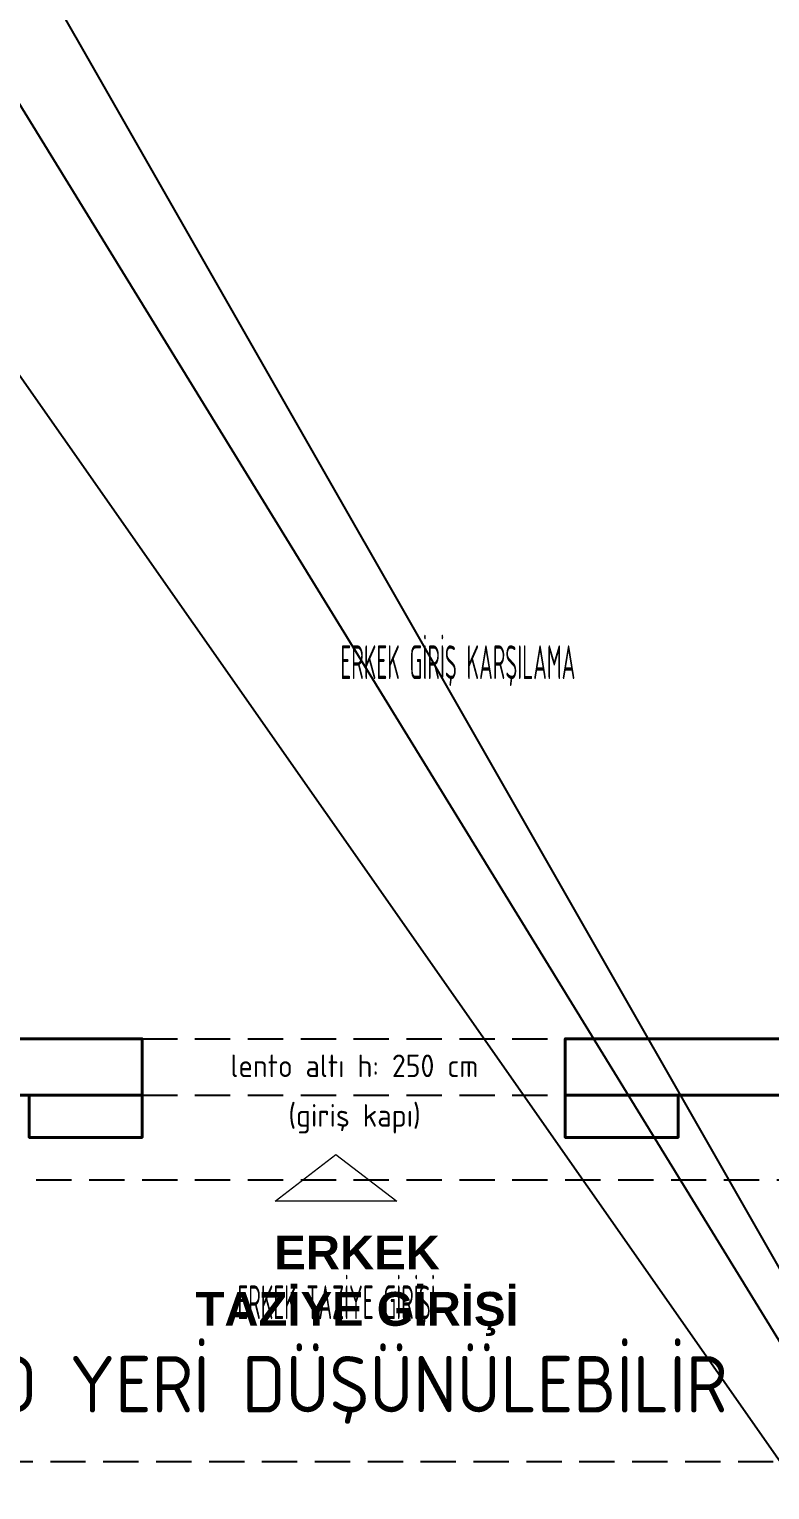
# Model space of a CAD drawing. Header units: centimetres. Extents: x 31 to 22766, y 238 to 3306.
# Drawn here: x 2092 to 2355, y 662 to 1180 of the extents above; entities that cross this region are included whole.
import ezdxf
from ezdxf.xclip import XClip

# ---------------------------------------------------------------- set-up
doc = ezdxf.new("R2010")
doc.units = ezdxf.units.CM
doc.header["$XCLIPFRAME"] = 0
doc.linetypes.add('ACAD_ISO07W100', pattern=[3, 0, -3])
doc.linetypes.add('HIDDEN', pattern=[0.375, 0.25, -0.125])
for name, color, linetype, lineweight in [('00_BORDA_DUVAR', 8, 'Continuous', 40), ('00_BORDA_SIVA', 5, 'Continuous', 25), ('MAHAL ADI', 8, 'Continuous', 0), ('YAZI1', 8, 'Continuous', 5), ('ÖLÇÜ', 2, 'Continuous', 18)]:
    doc.layers.add(name, color=color, linetype=linetype, lineweight=lineweight)
doc.layers.add('izdüşüm', color=8, linetype='ACAD_ISO07W100')
doc.styles.add('ARIAL', font='GENISO.shx', dxfattribs={"height": 1})
doc.styles.add('style1', font='GENISO.shx', dxfattribs={"height": 80})
doc.styles.add('YAZI', font='geniso.shx')

# ---------------------------------------------------------------- blocks, each defined once
blk = doc.blocks.new('DUVAR PLANI')
at = {"layer": '00_BORDA_DUVAR', "lineweight": 40, "extrusion": (1.81127e-16, 0, -1)}
blk.add_lwpolyline([(-36065.64, 5322.62), (-36410.64, 5322.62), (-36410.64, 5342.62), (-36260.64, 5342.62)], dxfattribs=at)
at = {"layer": '00_BORDA_DUVAR', "lineweight": 40}
blk.add_lwpolyline([(36645.64, 5322.62), (36560.64, 5322.62), (36560.64, 5342.62), (36645.64, 5342.62)], dxfattribs=at)
at = {"layer": '00_BORDA_DUVAR', "color": 4, "lineweight": 40}
for points in [[(36410.64, 5322.62), (36410.64, 5307.62), (36370.64, 5307.62), (36370.64, 5322.62)], [(36600.64, 5322.62), (36600.64, 5307.62), (36560.64, 5307.62), (36560.64, 5322.62)]]:
    blk.add_lwpolyline(points, dxfattribs=at)
at = {"layer": '00_BORDA_SIVA', "color": 251, "linetype": 'HIDDEN', "ltscale": 50}
for p, q in [((36410.64, 5342.62), (36560.64, 5342.62)), ((36410.64, 5322.62), (36560.64, 5322.62))]:
    blk.add_line(p, q, dxfattribs=at)
blk = doc.blocks.new('REZERVASYON BOŞLUKLARI')
at = {"color": 6}
for points in [[(2057.03, -1332.97), (2569.83, -2230.29), (2057.03, -1497.97)], [(2077.03, -1427.97), (2569.83, -2230.29)]]:
    blk.add_lwpolyline(points, dxfattribs=at)
blk = doc.blocks.new('G$C59B2B4D2')
at = {"color": 6}
blk.add_blockref('REZERVASYON BOŞLUKLARI', (-647.03, 1767.97), dxfattribs=at)
blk = doc.blocks.new('G$CCD2FF134')
at = {"layer": 'ÖLÇÜ', "ltscale": 3}
blk.add_lwpolyline([(-1527.87, -1507.66), (-1506.27, -1491.07), (-1484.67, -1507.66)], close=True, dxfattribs=at)
at = {"layer": 'MAHAL ADI', "color": 1, "lineweight": -3, "style": 'YAZI', "width": 0.5}
for s, p in [('ERKEK GİRİŞ KARŞILAMA', (-1504.71, -1322.54, -58.4)), ('ERKEK TAZİYE GİRİŞİ', (-1541.23, -1549.46, -58.4))]:
    blk.add_text(s, height=12, dxfattribs=at).set_placement(p)

msp = doc.modelspace()

# ---------------------------------------------------------------- linework, layer by layer
at = {"layer": 'izdüşüm', "color": 251, "linetype": 'HIDDEN', "ltscale": 50}
for points in [[(457.03, 2402.03), (3837.03, 2402.03), (3837.03, 672.03), (457.03, 672.03)], [(557.03, 772.03), (3737.03, 772.03), (3737.03, 2302.03), (557.03, 2302.03)]]:
    msp.add_lwpolyline(points, close=True, dxfattribs=at)

# ---------------------------------------------------------------- block references
ref = msp.add_blockref('G$CCD2FF134', (3707.03, 2272.03))
XClip(ref).set_block_clipping_path([(-3470.0000000001, -1889.9999999982), (349.9999999999, 300.0000000019)])
for name, p in [('DUVAR PLANI', (-34278.61, -4520.59)), ('G$C59B2B4D2', (647.03, 832.03))]:
    msp.add_blockref(name, p)

# ---------------------------------------------------------------- texts
at = {"color": 6, "insert": (2033.04, 709.52), "char_height": 20, "width": 10575.7397, "attachment_point": 1, "style": 'ARIAL'}
msp.add_mtext('PANO YERİ DÜŞÜNÜLEBİLİR', dxfattribs=at)
at = {"layer": 'YAZI1', "attachment_point": 1, "style": 'style1'}
for s, insert, char_height, width in [('\\pxsm1,qc;lento altı h: 250 cm', (1641.5, 816.4), 8, 1131.5727), ('\\pxsm1,qc;(giriş kapı)', (2152.71, 798.83), 8, 109.2793), ('\\pxsm1,qc;{\\fArial|b1|i0|c162|p34;ERKEK\\PTAZİYE GİRİŞİ}', (1642.46, 752.23), 12, 1131.5727)]:
    msp.add_mtext(s, dxfattribs=dict(at, insert=insert, char_height=char_height, width=width))

doc.saveas('drawing.dxf')
